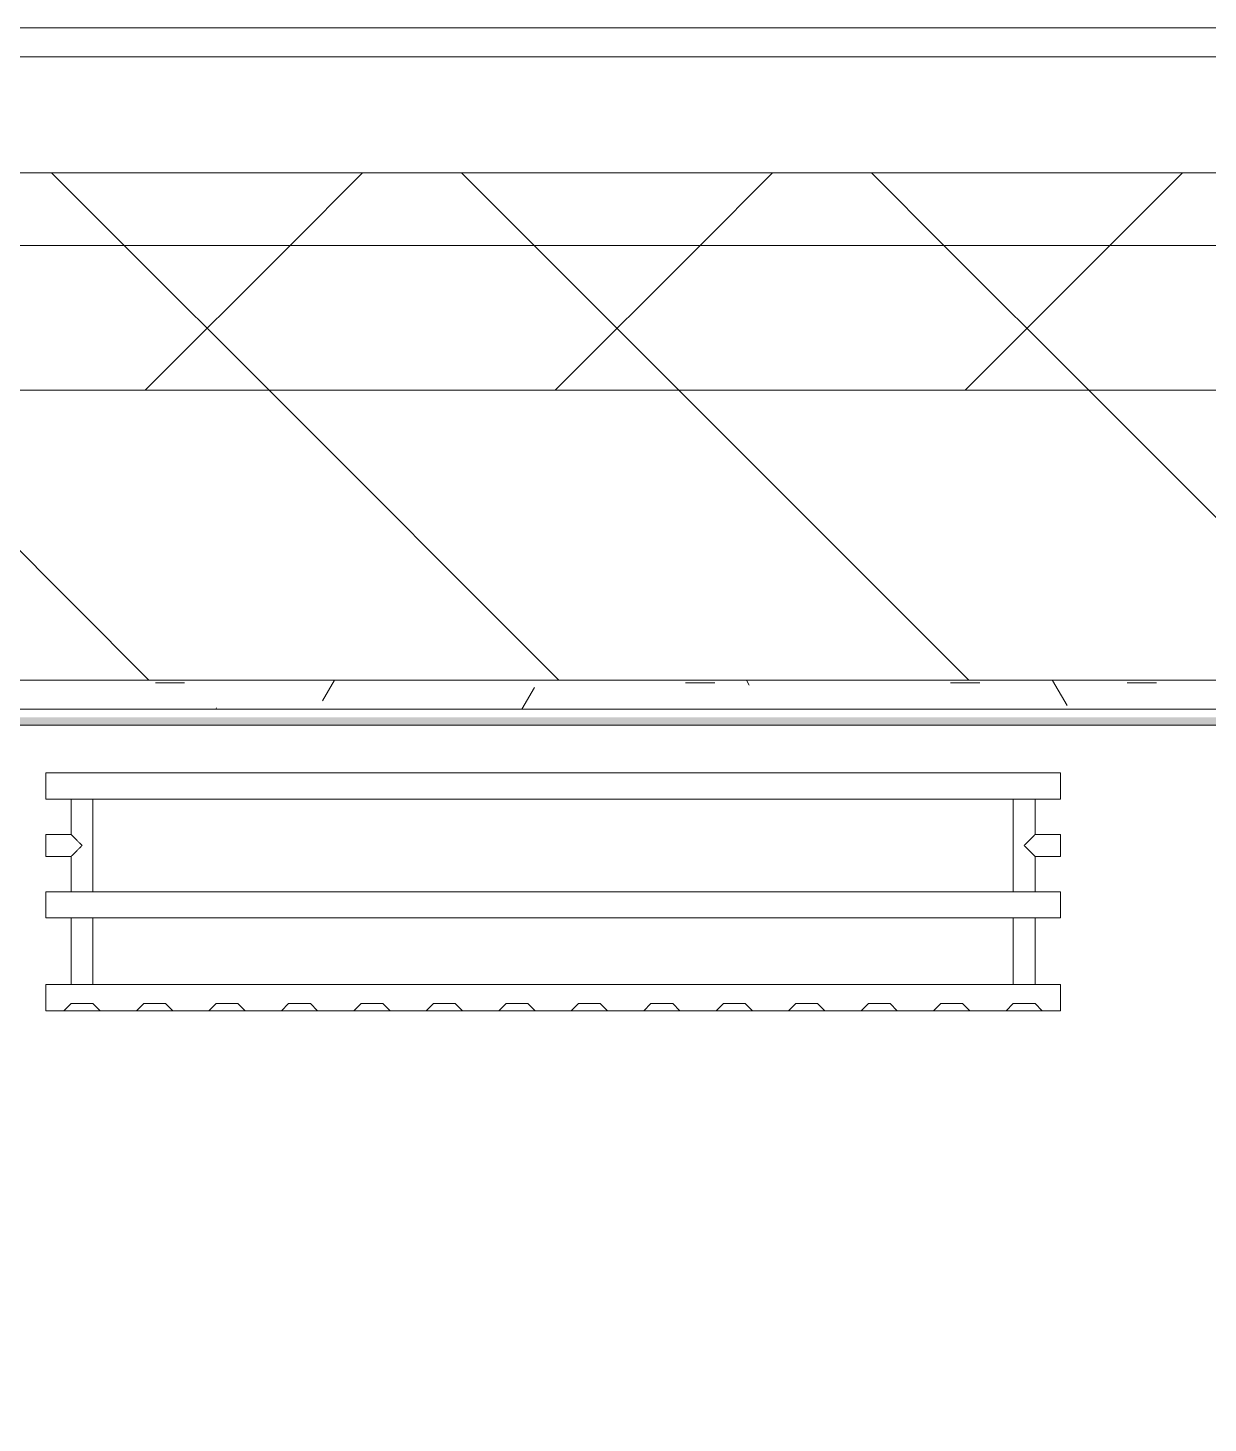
# Model space of a CAD drawing. Header units: millimetres. Extents: x -164500 to 426394, y -23753 to 102118.
# Drawn here: x 230249 to 231063, y 100927 to 101889 of the extents above; entities that cross this region are included whole.
import ezdxf

# ---------------------------------------------------------------- set-up
doc = ezdxf.new("R2010")
doc.units = ezdxf.units.MM
doc.layers.add('A-AREA-PATT-2', color=7, linetype='Continuous', lineweight=5, true_color=0xcde0ef, transparency=1)
doc.layers.add('A-WALL', color=7, linetype='Continuous', lineweight=5)
doc.layers.add('I-WALL', color=7, linetype='Continuous', lineweight=5)
doc.layers.add('A-WALL-FNSH-1', color=9, linetype='Continuous', lineweight=5, true_color=0x808080)
doc.layers.add('M-EQPM-1', color=7, linetype='Continuous', lineweight=9, true_color=0xb2b2b2)
pattern_1 = [(45, (148772.12, 0), (-141.42136, 141.42136), []), (135, (148772.12, 0), (-141.42136, -141.42136), [])]

# ---------------------------------------------------------------- blocks, each defined once
blk = doc.blocks.new('radiator_prado_classic_z_tip_30_po exemplyaru - Classic Z Тип 30-500-V457-Объем проектирования 2 этажа')
at = {"layer": 'M-EQPM-1'}
for p, q in [((0, 228), (0, 210)), ((700, 228), (0, 228)), ((0, 210), (0, 228)), ((0, 228), (12.5, 228)), ((12.5, 228), (37.5, 228)), ((37.5, 228), (12.5, 228)), ((12.5, 228), (37.5, 228)), ((12.5, 228), (17.5, 223)), ((12.5, 228), (17.5, 223)), ((32.5, 223), (17.5, 223)), ((17.5, 223), (32.5, 223)), ((32.5, 223), (37.5, 228)), ((37.5, 228), (32.5, 223)), ((37.5, 228), (62.5, 228)), ((62.5, 228), (87.5, 228)), ((87.5, 228), (62.5, 228)), ((62.5, 228), (87.5, 228)), ((62.5, 228), (67.5, 223)), ((62.5, 228), (67.5, 223)), ((82.5, 223), (67.5, 223)), ((67.5, 223), (82.5, 223)), ((82.5, 223), (87.5, 228)), ((87.5, 228), (82.5, 223)), ((87.5, 228), (112.5, 228)), ((112.5, 228), (137.5, 228)), ((137.5, 228), (112.5, 228)), ((112.5, 228), (137.5, 228)), ((112.5, 228), (117.5, 223)), ((112.5, 228), (117.5, 223)), ((132.5, 223), (117.5, 223)), ((117.5, 223), (132.5, 223)), ((132.5, 223), (137.5, 228)), ((137.5, 228), (132.5, 223)), ((137.5, 228), (162.5, 228)), ((162.5, 228), (187.5, 228)), ((187.5, 228), (162.5, 228)), ((162.5, 228), (187.5, 228)), ((162.5, 228), (167.5, 223)), ((162.5, 228), (167.5, 223)), ((182.5, 223), (167.5, 223)), ((167.5, 223), (182.5, 223)), ((182.5, 223), (187.5, 228)), ((187.5, 228), (182.5, 223)), ((187.5, 228), (212.5, 228)), ((212.5, 228), (237.5, 228)), ((237.5, 228), (212.5, 228)), ((212.5, 228), (237.5, 228)), ((212.5, 228), (217.5, 223)), ((212.5, 228), (217.5, 223)), ((232.5, 223), (217.5, 223)), ((217.5, 223), (232.5, 223)), ((232.5, 223), (237.5, 228)), ((237.5, 228), (232.5, 223)), ((237.5, 228), (262.5, 228)), ((262.5, 228), (287.5, 228)), ((287.5, 228), (262.5, 228)), ((262.5, 228), (287.5, 228)), ((262.5, 228), (267.5, 223)), ((262.5, 228), (267.5, 223)), ((282.5, 223), (267.5, 223)), ((267.5, 223), (282.5, 223)), ((282.5, 223), (287.5, 228)), ((287.5, 228), (282.5, 223)), ((287.5, 228), (312.5, 228)), ((312.5, 228), (337.5, 228)), ((337.5, 228), (312.5, 228)), ((312.5, 228), (337.5, 228)), ((312.5, 228), (317.5, 223)), ((312.5, 228), (317.5, 223)), ((332.5, 223), (317.5, 223)), ((317.5, 223), (332.5, 223)), ((332.5, 223), (337.5, 228)), ((337.5, 228), (332.5, 223)), ((337.5, 228), (362.5, 228)), ((362.5, 228), (387.5, 228)), ((387.5, 228), (362.5, 228)), ((362.5, 228), (387.5, 228)), ((362.5, 228), (367.5, 223)), ((362.5, 228), (367.5, 223)), ((382.5, 223), (367.5, 223)), ((367.5, 223), (382.5, 223)), ((382.5, 223), (387.5, 228)), ((387.5, 228), (382.5, 223)), ((387.5, 228), (412.5, 228)), ((412.5, 228), (437.5, 228)), ((437.5, 228), (412.5, 228)), ((412.5, 228), (437.5, 228)), ((412.5, 228), (417.5, 223)), ((412.5, 228), (417.5, 223)), ((432.5, 223), (417.5, 223)), ((417.5, 223), (432.5, 223)), ((432.5, 223), (437.5, 228)), ((437.5, 228), (432.5, 223)), ((437.5, 228), (462.5, 228)), ((462.5, 228), (487.5, 228)), ((487.5, 228), (462.5, 228)), ((462.5, 228), (487.5, 228)), ((462.5, 228), (467.5, 223)), ((462.5, 228), (467.5, 223)), ((482.5, 223), (467.5, 223)), ((467.5, 223), (482.5, 223)), ((482.5, 223), (487.5, 228)), ((487.5, 228), (482.5, 223)), ((487.5, 228), (512.5, 228)), ((512.5, 228), (537.5, 228)), ((537.5, 228), (512.5, 228)), ((512.5, 228), (537.5, 228)), ((512.5, 228), (517.5, 223)), ((512.5, 228), (517.5, 223)), ((532.5, 223), (517.5, 223)), ((517.5, 223), (532.5, 223)), ((532.5, 223), (537.5, 228)), ((537.5, 228), (532.5, 223)), ((537.5, 228), (562.5, 228)), ((562.5, 228), (587.5, 228)), ((587.5, 228), (562.5, 228)), ((562.5, 228), (587.5, 228)), ((562.5, 228), (567.5, 223)), ((562.5, 228), (567.5, 223)), ((582.5, 223), (567.5, 223)), ((567.5, 223), (582.5, 223)), ((582.5, 223), (587.5, 228)), ((587.5, 228), (582.5, 223)), ((587.5, 228), (612.5, 228)), ((612.5, 228), (637.5, 228)), ((637.5, 228), (612.5, 228)), ((612.5, 228), (637.5, 228)), ((612.5, 228), (617.5, 223)), ((617.5, 223), (612.5, 228)), ((632.5, 223), (617.5, 223)), ((617.5, 223), (632.5, 223)), ((632.5, 223), (637.5, 228)), ((637.5, 228), (632.5, 223)), ((637.5, 228), (662.5, 228)), ((662.5, 228), (687.5, 228)), ((687.5, 228), (662.5, 228)), ((662.5, 228), (687.5, 228)), ((662.5, 228), (667.5, 223)), ((662.5, 228), (667.5, 223)), ((682.5, 223), (667.5, 223)), ((667.5, 223), (682.5, 223)), ((682.5, 223), (687.5, 228)), ((687.5, 228), (682.5, 223)), ((687.5, 228), (700, 228)), ((700, 210), (700, 228)), ((700, 228), (700, 210)), ((0, 210), (700, 210)), ((17.76, 210), (0, 210)), ((17.5, 210), (17.5, 164)), ((17.5, 210), (17.5, 164)), ((17.76, 210), (17.5, 210)), ((17.5, 210), (17.76, 210)), ((17.76, 210), (17.5, 210)), ((17.5, 210), (26.94, 210)), ((28.75, 210), (17.76, 210)), ((17.76, 210), (32.24, 210)), ((32.24, 210), (17.76, 210)), ((26.94, 210), (32.5, 210)), ((32.24, 210), (28.75, 210)), ((32.5, 210), (32.24, 210)), ((32.24, 210), (32.5, 210)), ((32.5, 210), (32.24, 210)), ((667.76, 210), (32.24, 210)), ((32.5, 164), (32.5, 210)), ((32.5, 164), (32.5, 210)), ((667.5, 210), (667.5, 164)), ((667.5, 210), (667.5, 164)), ((667.76, 210), (667.5, 210)), ((667.5, 210), (671.25, 210)), ((667.76, 210), (667.5, 210)), ((667.5, 210), (667.76, 210)), ((682.24, 210), (667.76, 210)), ((668.5, 210), (667.76, 210)), ((667.76, 210), (682.24, 210)), ((669.7, 210), (668.5, 210)), ((673.06, 210), (669.7, 210)), ((671.25, 210), (682.5, 210)), ((675, 210), (673.06, 210)), ((678.75, 210), (675, 210)), ((680.3, 210), (678.75, 210)), ((681.5, 210), (680.3, 210)), ((682.24, 210), (681.5, 210)), ((682.5, 210), (682.24, 210)), ((682.5, 210), (682.24, 210)), ((682.24, 210), (682.5, 210)), ((700, 210), (682.24, 210)), ((682.5, 164), (682.5, 210)), ((682.5, 164), (682.5, 210)), ((700, 164), (0, 164)), ((0, 164), (0, 146)), ((0, 146), (0, 164)), ((0, 164), (17.76, 164)), ((17.76, 164), (17.5, 164)), ((17.5, 164), (17.76, 164)), ((17.76, 164), (17.5, 164)), ((17.5, 164), (17.76, 164)), ((32.24, 164), (17.76, 164)), ((17.76, 164), (32.24, 164)), ((32.24, 164), (17.76, 164)), ((17.76, 164), (32.24, 164)), ((32.5, 164), (32.24, 164)), ((32.24, 164), (32.5, 164)), ((32.5, 164), (32.24, 164)), ((32.24, 164), (32.5, 164)), ((32.24, 164), (667.76, 164)), ((667.76, 164), (667.5, 164)), ((667.5, 164), (669.7, 164)), ((667.76, 164), (667.5, 164)), ((667.5, 164), (667.76, 164)), ((682.24, 164), (667.76, 164)), ((673.06, 164), (667.76, 164)), ((667.76, 164), (682.24, 164)), ((669.7, 164), (671.25, 164)), ((671.25, 164), (673.06, 164)), ((673.06, 164), (675, 164)), ((681.5, 164), (673.06, 164)), ((675, 164), (676.94, 164)), ((676.94, 164), (678.75, 164)), ((678.75, 164), (680.3, 164)), ((680.3, 164), (681.5, 164)), ((681.5, 164), (682.24, 164)), ((682.24, 164), (681.5, 164)), ((682.5, 164), (682.24, 164)), ((682.24, 164), (682.5, 164)), ((682.5, 164), (682.24, 164)), ((682.24, 164), (682.5, 164)), ((682.24, 164), (700, 164)), ((700, 146), (700, 164)), ((700, 164), (700, 146)), ((0, 146), (700, 146)), ((18.5, 146), (0, 146)), ((17.5, 146), (17.5, 121.5)), ((17.5, 146), (17.5, 121.5)), ((17.5, 146), (18.5, 146)), ((18.5, 146), (17.5, 146)), ((17.5, 146), (18.5, 146)), ((19.7, 146), (17.5, 146)), ((18.5, 146), (28.75, 146)), ((32.24, 146), (18.5, 146)), ((18.5, 146), (32.24, 146)), ((32.5, 146), (19.7, 146)), ((28.75, 146), (30.3, 146)), ((30.3, 146), (32.24, 146)), ((32.24, 146), (32.5, 146)), ((32.5, 146), (32.24, 146)), ((32.24, 146), (32.5, 146)), ((667.76, 146), (32.24, 146)), ((32.5, 82), (32.5, 146)), ((32.5, 82), (32.5, 146)), ((667.5, 146), (667.5, 82)), ((667.5, 146), (667.5, 82)), ((667.5, 146), (667.76, 146)), ((673.06, 146), (667.5, 146)), ((667.5, 146), (667.76, 146)), ((667.76, 146), (667.5, 146)), ((667.76, 146), (681.5, 146)), ((667.76, 146), (668.5, 146)), ((681.5, 146), (667.76, 146)), ((668.5, 146), (671.25, 146)), ((671.25, 146), (681.5, 146)), ((682.5, 146), (673.06, 146)), ((681.5, 146), (682.5, 146)), ((681.5, 146), (682.24, 146)), ((682.24, 146), (681.5, 146)), ((700, 146), (681.5, 146)), ((682.24, 146), (682.5, 146)), ((682.5, 146), (682.24, 146)), ((682.5, 121.5), (682.5, 146)), ((682.5, 121.5), (682.5, 146)), ((17.5, 121.5), (0, 121.5)), ((17.5, 121.5), (0, 121.5)), ((0, 121.5), (0, 120.5)), ((0, 106.5), (0, 121.5)), ((0, 120.5), (0, 112.06)), ((0, 120.5), (0, 119.3)), ((0, 119.3), (0, 120.5)), ((0, 120.5), (0, 120.5)), ((0, 119.3), (0, 117.75)), ((0, 114), (0, 119.3)), ((0, 117.75), (0, 114)), ((700, 121.5), (682.5, 121.5)), ((700, 121.5), (682.5, 121.5)), ((700, 121.5), (700, 106.5)), ((700, 120.5), (700, 121.5)), ((700, 121.5), (700, 120.5)), ((700, 120.5), (700, 121.5)), ((700, 119.3), (700, 120.5)), ((700, 120.5), (700, 108.7)), ((700, 107.5), (700, 120.5)), ((700, 117.75), (700, 119.3)), ((700, 115.94), (700, 117.75)), ((700, 114), (700, 115.94)), ((0, 114), (0, 110.25)), ((0, 108.7), (0, 114)), ((0, 112.06), (0, 107.5)), ((0, 110.25), (0, 108.7)), ((0, 108.7), (0, 107.51)), ((0, 107.51), (0, 108.7)), ((0, 107.51), (0, 107.51)), ((0, 107.5), (0, 106.5)), ((0, 106.5), (17.5, 106.5)), ((0, 106.5), (17.5, 106.5)), ((17.5, 106.5), (17.5, 82)), ((17.5, 106.5), (17.5, 82)), ((682.5, 82), (682.5, 106.5)), ((682.5, 106.5), (700, 106.5)), ((682.5, 82), (682.5, 106.5)), ((682.5, 106.5), (700, 106.5)), ((700, 112.06), (700, 114)), ((700, 110.25), (700, 112.06)), ((700, 108.7), (700, 110.25)), ((700, 107.5), (700, 108.7)), ((700, 108.7), (700, 107.5)), ((700, 106.5), (700, 107.5)), ((700, 107.5), (700, 106.5)), ((700, 106.5), (700, 107.5)), ((700, 82), (0, 82)), ((0, 82), (0, 64)), ((0, 64), (0, 82)), ((0, 82), (18.5, 82)), ((17.76, 82), (17.5, 82)), ((17.5, 82), (18.5, 82)), ((17.76, 82), (17.5, 82)), ((17.5, 82), (28.75, 82)), ((18.5, 82), (17.76, 82)), ((18.5, 82), (17.76, 82)), ((21.25, 82), (18.5, 82)), ((18.5, 82), (32.24, 82)), ((32.24, 82), (18.5, 82)), ((23.06, 82), (21.25, 82)), ((25, 82), (23.06, 82)), ((32.24, 82), (25, 82)), ((28.75, 82), (31.5, 82)), ((31.5, 82), (32.5, 82)), ((32.5, 82), (32.24, 82)), ((32.24, 82), (32.5, 82)), ((32.5, 82), (32.24, 82)), ((32.24, 82), (667.76, 82)), ((667.76, 82), (667.5, 82)), ((667.5, 82), (673.06, 82)), ((667.76, 82), (667.5, 82)), ((667.5, 82), (667.76, 82)), ((681.5, 82), (667.76, 82)), ((671.25, 82), (667.76, 82)), ((667.76, 82), (681.5, 82)), ((676.94, 82), (671.25, 82)), ((673.06, 82), (682.5, 82)), ((680.3, 82), (676.94, 82)), ((681.5, 82), (680.3, 82)), ((682.5, 82), (681.5, 82)), ((682.24, 82), (681.5, 82)), ((681.5, 82), (682.24, 82)), ((681.5, 82), (700, 82)), ((682.5, 82), (682.24, 82)), ((682.24, 82), (682.5, 82)), ((700, 64), (700, 82)), ((700, 82), (700, 64)), ((700, 64), (0, 64)), ((0, 64), (700, 64))]:
    blk.add_line(p, q, dxfattribs=at)
for points, knots in [([(18.51, 120.49), (18.43, 120.57), (18.29, 120.71), (18.09, 120.91), (17.91, 121.09), (17.77, 121.23), (17.65, 121.34), (17.54, 121.46), (17.5, 121.49), (17.5, 121.5)], [0.7142857, 0.7142857, 0.7142857, 0.7142857, 0.75, 0.7857143, 0.8214286, 0.8571429, 0.8928571, 0.9285714, 1, 1, 1, 1]), ([(17.5, 121.5), (17.5, 121.49), (17.54, 121.46), (17.65, 121.34), (17.77, 121.23), (17.91, 121.09), (18.09, 120.91), (18.29, 120.71), (18.43, 120.57), (18.51, 120.49)], [0, 0, 0, 0, 0.0714286, 0.1071429, 0.1428571, 0.1785714, 0.2142857, 0.25, 0.2857143, 0.2857143, 0.2857143, 0.2857143]), ([(17.5, 121.5), (17.51, 121.5), (17.55, 121.46), (17.66, 121.35), (17.77, 121.23), (17.91, 121.09), (18.09, 120.91), (18.29, 120.71), (18.43, 120.57), (18.51, 120.49)], [0, 0, 0, 0, 0.0714286, 0.1071429, 0.1428571, 0.1785714, 0.2142857, 0.25, 0.2857143, 0.2857143, 0.2857143, 0.2857143]), ([(25, 114), (24.52, 114.48), (23.56, 115.45), (22.37, 116.63), (21.57, 117.43), (21.12, 117.87), (20.8, 118.21), (20.47, 118.53), (20.16, 118.84), (19.85, 119.15), (19.56, 119.44), (19.27, 119.73), (19, 120), (18.74, 120.26), (18.51, 120.49), (18.29, 120.71), (18.09, 120.91), (17.91, 121.09), (17.77, 121.23), (17.66, 121.35), (17.55, 121.46), (17.51, 121.5), (17.5, 121.5)], [0, 0, 0, 0, 0.142857, 0.285714, 0.357143, 0.392857, 0.428571, 0.464286, 0.5, 0.535714, 0.571429, 0.607143, 0.642857, 0.678571, 0.714286, 0.75, 0.785714, 0.821429, 0.857143, 0.892857, 0.928571, 1, 1, 1, 1]), ([(22.15, 116.85), (21.92, 117.09), (21.57, 117.43), (21.13, 117.88), (20.8, 118.21), (20.47, 118.53), (20.16, 118.84), (19.85, 119.15), (19.65, 119.35), (19.56, 119.44)], [0.2857143, 0.2857143, 0.2857143, 0.2857143, 0.3571429, 0.3928571, 0.4285714, 0.4642857, 0.5, 0.5357143, 0.5714286, 0.5714286, 0.5714286, 0.5714286]), ([(19.56, 119.44), (19.65, 119.35), (19.85, 119.15), (20.26, 118.74), (20.68, 118.31), (21.13, 117.88), (21.57, 117.43), (21.92, 117.09), (22.15, 116.85)], [0.4285714, 0.4285714, 0.4285714, 0.4285714, 0.4642857, 0.5, 0.5714286, 0.6071429, 0.6428571, 0.7142857, 0.7142857, 0.7142857, 0.7142857]), ([(19.56, 119.44), (19.65, 119.35), (19.85, 119.15), (20.26, 118.74), (20.69, 118.32), (21.12, 117.87), (21.57, 117.43), (21.92, 117.08), (22.15, 116.85)], [0.4285714, 0.4285714, 0.4285714, 0.4285714, 0.4642857, 0.5, 0.5714286, 0.6071429, 0.6428571, 0.7142857, 0.7142857, 0.7142857, 0.7142857]), ([(675, 114), (675.48, 114.48), (676.45, 115.44), (677.63, 116.63), (678.43, 117.43), (678.87, 117.88), (679.2, 118.2), (679.53, 118.53), (679.84, 118.84), (680.15, 119.15), (680.44, 119.44), (680.73, 119.73), (681, 120), (681.26, 120.26), (681.49, 120.49), (681.71, 120.71), (681.91, 120.91), (682.09, 121.09), (682.23, 121.23), (682.35, 121.34), (682.46, 121.45), (682.5, 121.49), (682.5, 121.5)], [0, 0, 0, 0, 0.142857, 0.285714, 0.357143, 0.392857, 0.428571, 0.464286, 0.5, 0.535714, 0.571429, 0.607143, 0.642857, 0.678571, 0.714286, 0.75, 0.785714, 0.821429, 0.857143, 0.892857, 0.928571, 1, 1, 1, 1]), ([(680.44, 119.44), (680.35, 119.35), (680.15, 119.15), (679.74, 118.74), (679.32, 118.31), (678.87, 117.88), (678.43, 117.43), (678.08, 117.08), (677.85, 116.85)], [0.4285714, 0.4285714, 0.4285714, 0.4285714, 0.4642857, 0.5, 0.5714286, 0.6071429, 0.6428571, 0.7142857, 0.7142857, 0.7142857, 0.7142857]), ([(677.85, 116.85), (678.08, 117.08), (678.43, 117.43), (678.87, 117.88), (679.2, 118.2), (679.53, 118.53), (679.84, 118.84), (680.15, 119.15), (680.35, 119.35), (680.44, 119.44)], [0.2857143, 0.2857143, 0.2857143, 0.2857143, 0.3571429, 0.3928571, 0.4285714, 0.4642857, 0.5, 0.5357143, 0.5714286, 0.5714286, 0.5714286, 0.5714286]), ([(679.2, 118.2), (679.09, 118.1), (678.87, 117.88), (678.43, 117.43), (678.08, 117.08), (677.85, 116.85)], [0.5714286, 0.5714286, 0.5714286, 0.5714286, 0.6071429, 0.6428571, 0.7142857, 0.7142857, 0.7142857, 0.7142857]), ([(680.44, 119.44), (680.35, 119.35), (680.15, 119.15), (679.74, 118.74), (679.42, 118.42), (679.2, 118.2)], [0.4285714, 0.4285714, 0.4285714, 0.4285714, 0.4642857, 0.5, 0.5714286, 0.5714286, 0.5714286, 0.5714286]), ([(682.5, 121.5), (682.5, 121.49), (682.46, 121.45), (682.35, 121.34), (682.23, 121.23), (682.09, 121.09), (681.91, 120.91), (681.71, 120.71), (681.57, 120.57), (681.49, 120.49)], [0, 0, 0, 0, 0.0714286, 0.1071429, 0.1428571, 0.1785714, 0.2142857, 0.25, 0.2857143, 0.2857143, 0.2857143, 0.2857143]), ([(682.5, 121.5), (682.5, 121.49), (682.46, 121.45), (682.35, 121.34), (682.23, 121.23), (682.09, 121.09), (681.91, 120.91), (681.71, 120.71), (681.57, 120.57), (681.49, 120.49)], [0, 0, 0, 0, 0.0714286, 0.1071429, 0.1428571, 0.1785714, 0.2142857, 0.25, 0.2857143, 0.2857143, 0.2857143, 0.2857143]), ([(681.49, 120.49), (681.57, 120.57), (681.71, 120.71), (681.91, 120.91), (682.09, 121.09), (682.23, 121.23), (682.35, 121.34), (682.46, 121.45), (682.5, 121.49), (682.5, 121.5)], [0.7142857, 0.7142857, 0.7142857, 0.7142857, 0.75, 0.7857143, 0.8214286, 0.8571429, 0.8928571, 0.9285714, 1, 1, 1, 1]), ([(17.5, 106.5), (17.51, 106.5), (17.55, 106.54), (17.66, 106.65), (17.77, 106.77), (17.91, 106.91), (18.09, 107.09), (18.29, 107.29), (18.51, 107.51), (18.74, 107.74), (19, 108), (19.27, 108.27), (19.56, 108.56), (19.85, 108.85), (20.26, 109.26), (20.69, 109.68), (21.12, 110.13), (21.57, 110.57), (22.37, 111.37), (23.56, 112.55), (24.52, 113.52), (25, 114)], [0, 0, 0, 0, 0.071429, 0.107143, 0.142857, 0.178571, 0.214286, 0.25, 0.285714, 0.321429, 0.357143, 0.392857, 0.428571, 0.464286, 0.5, 0.571429, 0.607143, 0.642857, 0.714286, 0.857143, 1, 1, 1, 1]), ([(17.5, 106.5), (17.5, 106.51), (17.54, 106.55), (17.65, 106.66), (17.77, 106.77), (17.91, 106.91), (18.09, 107.09), (18.29, 107.29), (18.43, 107.43), (18.51, 107.51)], [0, 0, 0, 0, 0.0714286, 0.1071429, 0.1428571, 0.1785714, 0.2142857, 0.25, 0.2857143, 0.2857143, 0.2857143, 0.2857143]), ([(18.51, 107.51), (18.43, 107.43), (18.29, 107.29), (18.09, 107.09), (17.91, 106.91), (17.77, 106.77), (17.65, 106.66), (17.54, 106.55), (17.5, 106.51), (17.5, 106.5)], [0.7142857, 0.7142857, 0.7142857, 0.7142857, 0.75, 0.7857143, 0.8214286, 0.8571429, 0.8928571, 0.9285714, 1, 1, 1, 1]), ([(18.51, 107.51), (18.43, 107.43), (18.29, 107.29), (18.09, 107.09), (17.91, 106.91), (17.77, 106.77), (17.66, 106.65), (17.55, 106.54), (17.51, 106.5), (17.5, 106.5)], [0.7142857, 0.7142857, 0.7142857, 0.7142857, 0.75, 0.7857143, 0.8214286, 0.8571429, 0.8928571, 0.9285714, 1, 1, 1, 1]), ([(19.56, 108.56), (19.65, 108.65), (19.85, 108.85), (20.26, 109.26), (20.68, 109.69), (21.13, 110.12), (21.57, 110.57), (21.92, 110.92), (22.15, 111.15)], [0.4285714, 0.4285714, 0.4285714, 0.4285714, 0.4642857, 0.5, 0.5714286, 0.6071429, 0.6428571, 0.7142857, 0.7142857, 0.7142857, 0.7142857]), ([(22.15, 111.15), (21.92, 110.92), (21.57, 110.57), (21.13, 110.12), (20.8, 109.8), (20.47, 109.47), (20.16, 109.16), (19.85, 108.85), (19.65, 108.65), (19.56, 108.56)], [0.2857143, 0.2857143, 0.2857143, 0.2857143, 0.3571429, 0.3928571, 0.4285714, 0.4642857, 0.5, 0.5357143, 0.5714286, 0.5714286, 0.5714286, 0.5714286]), ([(22.15, 111.15), (21.92, 110.92), (21.57, 110.57), (21.12, 110.13), (20.8, 109.79), (20.47, 109.47), (20.16, 109.16), (19.85, 108.85), (19.65, 108.65), (19.56, 108.56)], [0.2857143, 0.2857143, 0.2857143, 0.2857143, 0.3571429, 0.3928571, 0.4285714, 0.4642857, 0.5, 0.5357143, 0.5714286, 0.5714286, 0.5714286, 0.5714286]), ([(682.5, 106.5), (682.5, 106.51), (682.46, 106.55), (682.35, 106.66), (682.23, 106.77), (682.09, 106.91), (681.91, 107.09), (681.71, 107.29), (681.49, 107.51), (681.26, 107.74), (681, 108), (680.73, 108.27), (680.44, 108.56), (680.15, 108.85), (679.74, 109.26), (679.32, 109.69), (678.87, 110.12), (678.43, 110.57), (677.63, 111.37), (676.45, 112.56), (675.48, 113.52), (675, 114)], [0, 0, 0, 0, 0.071429, 0.107143, 0.142857, 0.178571, 0.214286, 0.25, 0.285714, 0.321429, 0.357143, 0.392857, 0.428571, 0.464286, 0.5, 0.571429, 0.607143, 0.642857, 0.714286, 0.857143, 1, 1, 1, 1]), ([(677.85, 111.15), (678.08, 110.92), (678.43, 110.57), (678.87, 110.12), (679.2, 109.8), (679.53, 109.47), (679.84, 109.16), (680.15, 108.85), (680.35, 108.65), (680.44, 108.56)], [0.2857143, 0.2857143, 0.2857143, 0.2857143, 0.3571429, 0.3928571, 0.4285714, 0.4642857, 0.5, 0.5357143, 0.5714286, 0.5714286, 0.5714286, 0.5714286]), ([(677.85, 111.15), (678.08, 110.92), (678.43, 110.57), (678.87, 110.12), (679.09, 109.9), (679.2, 109.8)], [0.2857143, 0.2857143, 0.2857143, 0.2857143, 0.3571429, 0.3928571, 0.4285714, 0.4285714, 0.4285714, 0.4285714]), ([(680.44, 108.56), (680.35, 108.65), (680.15, 108.85), (679.74, 109.26), (679.32, 109.69), (678.87, 110.12), (678.43, 110.57), (678.08, 110.92), (677.85, 111.15)], [0.4285714, 0.4285714, 0.4285714, 0.4285714, 0.4642857, 0.5, 0.5714286, 0.6071429, 0.6428571, 0.7142857, 0.7142857, 0.7142857, 0.7142857]), ([(681.49, 107.51), (681.57, 107.43), (681.71, 107.29), (681.91, 107.09), (682.09, 106.91), (682.23, 106.77), (682.35, 106.66), (682.46, 106.55), (682.5, 106.51), (682.5, 106.5)], [0.7142857, 0.7142857, 0.7142857, 0.7142857, 0.75, 0.7857143, 0.8214286, 0.8571429, 0.8928571, 0.9285714, 1, 1, 1, 1]), ([(681.49, 107.51), (681.57, 107.43), (681.71, 107.29), (681.91, 107.09), (682.09, 106.91), (682.23, 106.77), (682.35, 106.66), (682.46, 106.55), (682.5, 106.51), (682.5, 106.5)], [0.7142857, 0.7142857, 0.7142857, 0.7142857, 0.75, 0.7857143, 0.8214286, 0.8571429, 0.8928571, 0.9285714, 1, 1, 1, 1]), ([(682.5, 106.5), (682.5, 106.51), (682.46, 106.55), (682.35, 106.66), (682.23, 106.77), (682.09, 106.91), (681.91, 107.09), (681.71, 107.29), (681.57, 107.43), (681.49, 107.51)], [0, 0, 0, 0, 0.0714286, 0.1071429, 0.1428571, 0.1785714, 0.2142857, 0.25, 0.2857143, 0.2857143, 0.2857143, 0.2857143])]:
    blk.add_open_spline(points, degree=3, knots=knots, dxfattribs=at)
for points in [[(19.56, 119.44), (19.46, 119.54), (19.27, 119.73), (19, 120), (18.74, 120.26), (18.59, 120.42), (18.51, 120.49)], [(18.51, 120.49), (18.59, 120.42), (18.74, 120.26), (19, 120), (19.27, 119.73), (19.46, 119.54), (19.56, 119.44)], [(18.51, 120.49), (18.58, 120.41), (18.74, 120.26), (19, 120), (19.27, 119.73), (19.46, 119.54), (19.56, 119.44)], [(25, 114), (24.52, 114.49), (23.55, 115.44), (22.61, 116.39), (22.15, 116.85)], [(22.15, 116.85), (22.61, 116.39), (23.55, 115.44), (24.52, 114.49), (25, 114)], [(22.15, 116.85), (22.61, 116.39), (23.56, 115.45), (24.52, 114.48), (25, 114)], [(677.85, 116.85), (677.39, 116.39), (676.45, 115.44), (675.48, 114.48), (675, 114)], [(677.85, 116.85), (677.39, 116.39), (676.45, 115.44), (675.48, 114.48), (675, 114)], [(675, 114), (675.48, 114.48), (676.45, 115.44), (677.39, 116.39), (677.85, 116.85)], [(681.49, 120.49), (681.41, 120.42), (681.26, 120.26), (681, 120), (680.73, 119.73), (680.54, 119.54), (680.44, 119.44)], [(681.49, 120.49), (681.41, 120.42), (681.26, 120.26), (681, 120), (680.73, 119.73), (680.54, 119.54), (680.44, 119.44)], [(680.44, 119.44), (680.54, 119.54), (680.73, 119.73), (681, 120), (681.26, 120.26), (681.41, 120.42), (681.49, 120.49)], [(18.51, 107.51), (18.59, 107.58), (18.74, 107.74), (19, 108), (19.27, 108.27), (19.46, 108.46), (19.56, 108.56)], [(19.56, 108.56), (19.46, 108.46), (19.27, 108.27), (19, 108), (18.74, 107.74), (18.59, 107.58), (18.51, 107.51)], [(19.56, 108.56), (19.46, 108.46), (19.27, 108.27), (19, 108), (18.74, 107.74), (18.58, 107.59), (18.51, 107.51)], [(22.15, 111.15), (22.61, 111.61), (23.55, 112.56), (24.52, 113.52), (25, 114)], [(25, 114), (24.52, 113.52), (23.55, 112.56), (22.61, 111.61), (22.15, 111.15)], [(25, 114), (24.52, 113.52), (23.56, 112.55), (22.61, 111.61), (22.15, 111.15)], [(675, 114), (675.48, 113.52), (676.45, 112.56), (677.39, 111.61), (677.85, 111.15)], [(675, 114), (675.48, 113.52), (676.45, 112.56), (677.39, 111.61), (677.85, 111.15)], [(676.44, 112.56), (675.96, 113.04), (675.48, 113.52), (675, 114)], [(677.85, 111.15), (677.39, 111.61), (676.92, 112.08), (676.44, 112.56)], [(679.2, 109.8), (679.31, 109.69), (679.53, 109.47), (679.84, 109.16), (680.15, 108.85), (680.35, 108.65), (680.44, 108.56)], [(680.44, 108.56), (680.54, 108.46), (680.73, 108.27), (681, 108), (681.26, 107.74), (681.41, 107.58), (681.49, 107.51)], [(680.44, 108.56), (680.54, 108.46), (680.73, 108.27), (681, 108), (681.26, 107.74), (681.41, 107.58), (681.49, 107.51)], [(681.49, 107.51), (681.41, 107.58), (681.26, 107.74), (681, 108), (680.73, 108.27), (680.54, 108.46), (680.44, 108.56)]]:
    blk.add_open_spline(points, degree=3, dxfattribs=at)
blk = doc.blocks.new('2floor')
at = {"layer": 'A-AREA-PATT-2'}
h = blk.add_hatch(color=256, dxfattribs=at)
h.paths.add_polyline_path([(231615.15, 23525.5), (231615.15, 24685.5), (232847.34, 24685.5), (232847.34, 26874.5), (230197.62, 26874.5), (230196.32, 26524.5), (229947.62, 26524.5), (229947.62, 24700), (229953.12, 24700), (229953.12, 26519), (230203.12, 26519), (230203.12, 26869), (232841.84, 26869), (232841.84, 24691), (231609.65, 24691), (231609.65, 23531), (229953.12, 23531), (229953.12, 23600), (229947.62, 23598.8), (229947.62, 23525.5), (231503.88, 23525.5)])
h.paths.add_polyline_path([(230622.84, 24080), (230822.84, 24080), (230822.84, 24280), (230622.84, 24280), (230622.84, 24182.24)])
h.paths.add_polyline_path([(232767.04, 25777.96), (232778.4, 25780.18), (232787.65, 25786.9), (232787.65, 25793.37), (232779.5, 25793.37), (232776.52, 25789.94), (232767.74, 25786.3), (232745.73, 25793.37), (232747.83, 25786.9), (232760.14, 25777.96)])
h.paths.add_polyline_path([(232753.48, 25809.37), (232755.98, 25809.37), (232758.96, 25812.8), (232767.74, 25816.44), (232789.75, 25809.37), (232787.65, 25815.83), (232775.34, 25824.77), (232757.08, 25822.55), (232747.83, 25815.83), (232747.83, 25809.37), (232752.93, 25809.37)])
at = {"layer": 'A-WALL'}
h = blk.add_hatch(dxfattribs=at)
h.set_pattern_fill('FP_24', color=256, style=0, pattern_type=2)
h.set_pattern_definition(pattern_1)
h.paths.add_polyline_path([(233082.76, 27200), (241932.12, 27200), (241932.12, 27250), (229122.12, 27250), (229122.12, 27200), (232972.12, 27200)])
h.paths.add_polyline_path([(226462.12, 27200), (226622.12, 27200), (226622.12, 27250), (225112.12, 27250), (225112.12, 27200), (226442.12, 27200)])
h.paths.add_polyline_path([(222281.12, 27200), (223012.12, 27200), (223012.12, 27250), (217632.12, 27250), (217632.12, 27200), (221880.38, 27200)])
h.paths.add_polyline_path([(214032.12, 27200), (214032.12, 27250), (212952.12, 27250), (212952.12, 27200), (213930.3, 27200)])
h.paths.add_polyline_path([(214932.12, 27200), (216732.12, 27200), (216732.12, 27250), (214932.12, 27250)])
h.paths.add_polyline_path([(209812.12, 27200), (209812.12, 27250), (208632.12, 27250), (208632.12, 27200), (209593.89, 27200)])
h.paths.add_polyline_path([(203553.12, 27200), (203782, 27200), (203782, 27250), (202632.31, 27250), (202632.31, 27200), (203552.12, 27200)])
h.paths.add_polyline_path([(204682, 27200), (205932.12, 27200), (205932.12, 27250), (204682, 27250)])
h.paths.add_polyline_path([(199475.61, 27200), (199532.31, 27200), (199532.31, 27250), (198432.41, 27250), (198432.41, 27200), (199136.93, 27200)])
h.paths.add_polyline_path([(197532.12, 27200), (197532.41, 27200), (197532.12, 27250), (196279.12, 27250), (196279.12, 27200), (197307.41, 27200)])
h.paths.add_polyline_path([(192971, 27200), (193179.12, 27200), (193179.12, 27250), (190782.12, 27250), (190782.12, 27200), (191553.12, 27200)])
h = blk.add_hatch(dxfattribs=at)
h.set_pattern_fill('FP_24', color=256, style=0, pattern_type=2)
h.set_pattern_definition(pattern_1)
h.paths.add_polyline_path([(241394.2, 27100), (241832.12, 27100), (241832.12, 27200), (229122.12, 27200), (229122.12, 27100), (240671.47, 27100)])
h.paths.add_polyline_path([(226022.12, 27100), (226622.12, 27100), (226622.12, 27200), (225112.12, 27200), (225112.12, 27100), (225522.12, 27100)])
h.paths.add_polyline_path([(208932.12, 27100), (209812.12, 27100), (209812.12, 27200), (208632.12, 27200), (208632.12, 27100), (208912.12, 27100)])
h.paths.add_polyline_path([(205632.6, 27100), (205932.12, 27100), (205932.12, 27200), (204682, 27200), (204682, 27100), (205257.49, 27100)])
h.paths.add_polyline_path([(212952.12, 27100), (214032.12, 27100), (214032.12, 27200), (212952.12, 27200), (212952.12, 27170)])
h.paths.add_polyline_path([(214932.12, 27100), (216732.12, 27100), (216732.12, 27200), (214932.12, 27200), (214932.12, 27100.82)])
h.paths.add_polyline_path([(203782, 27100), (203782, 27200), (202632.31, 27200), (202632.31, 27100), (203553.12, 27100)])
h.paths.add_polyline_path([(190932.12, 27100), (193179.12, 27100), (193179.12, 27200), (190832.12, 27200), (190832.12, 27100)])
h.paths.add_polyline_path([(196279.12, 27100), (197532.41, 27100), (197532.12, 27200), (196279.12, 27200), (196279.12, 27140)])
h.paths.add_polyline_path([(222812.12, 27100), (223012.12, 27100), (223012.12, 27200), (217632.12, 27200), (217632.12, 27100), (222603.11, 27100)])
h.paths.add_polyline_path([(198432.41, 27100), (199532.31, 27100), (199532.31, 27200), (198432.41, 27200)])
at = {"layer": 'I-WALL'}
h = blk.add_hatch(dxfattribs=at)
h.set_pattern_fill('FP_23', color=256, style=0, pattern_type=2)
h.set_pattern_definition([(135, (148772.12, 0), (-141.42136, -141.42136), [])])
h.paths.add_polyline_path([(221669.4, 26900), (222312.12, 26900), (222312.12, 27100), (219582.12, 27100), (219582.12, 26900), (221519.01, 26900)])
h.paths.add_polyline_path([(208632.12, 26900), (208932.12, 26900), (208932.12, 27100), (208632.12, 27100), (208632.12, 26900.92)])
h.paths.add_polyline_path([(205257.49, 26900), (205932.12, 26900), (205932.12, 27100), (204682, 27100), (204682, 26900)])
h.paths.add_polyline_path([(232841.84, 26900), (232972.12, 26900), (232972.12, 27100), (229922.12, 27100), (229922.12, 26900), (232797.51, 26900)])
h.paths.add_polyline_path([(209553.12, 26900), (209832.12, 26900), (209832.12, 27100), (209532.12, 27100), (209532.12, 26900), (209552.12, 26900)])
h.paths.add_polyline_path([(212932.12, 26900), (214032.12, 26900), (214032.12, 27100), (212932.12, 27100), (212932.12, 27018.72)])
h.paths.add_polyline_path([(215532.12, 26900), (216732.12, 26900), (216732.12, 27100), (215532.12, 27100)])
h.paths.add_polyline_path([(217632.12, 26900), (219082.12, 26900), (219082.12, 27100), (217632.12, 27100), (217632.12, 27032)])
h.paths.add_polyline_path([(229401.12, 26900), (229422.12, 26900), (229422.12, 27100), (229122.12, 27100), (229122.12, 26900)])
h.paths.add_polyline_path([(203552.12, 26900), (203782, 26900), (203782, 27100), (203532.12, 27100), (203532.12, 26900)])
h.paths.add_polyline_path([(226442.12, 26900), (226622.12, 26900), (226622.12, 27100), (226022.12, 27100), (226022.12, 26900), (226362.12, 26900)])
h.paths.add_polyline_path([(199475.61, 26900), (199532.31, 26900), (199532.31, 27100), (199136.93, 27100), (199136.93, 26900)])
h.paths.add_polyline_path([(225522.12, 26900), (225522.12, 27100), (225112.12, 27100), (225112.12, 26900), (225494.05, 26900)])
h.paths.add_polyline_path([(202632.31, 26900), (202932.12, 26900), (202932.12, 27100), (202632.31, 27100), (202632.31, 27015.87)])
h.paths.add_polyline_path([(223012.12, 26900), (223012.12, 27100), (222812.12, 27100), (222812.12, 26900), (222832.12, 26900)])
h = blk.add_hatch(dxfattribs=at)
h.set_pattern_fill('FP_191', color=256, style=0, pattern_type=2)
h.set_pattern_definition([(0, (148772.123, 0), (243.84, 60.96), [20.117, -162.763, 20.117, -162.763, -975.36]), (0, (148772.123, 0), (243.84, 60.96), [-365.76, 20.117, -345.643, 20.117, -162.763, -426.72]), (0, (148772.123, 0), (243.84, 60.96), [-914.4, 20.117, -101.803, 20.117, -284.683]), (120, (148863.563, 30.48), (-174.71291, 180.691634), [20.117, -162.763, 20.117, -162.763, -975.36]), (120, (148863.563, 30.48), (-174.71291, 180.691634), [-365.76, 20.117, -345.643, 20.117, -162.763, -426.72]), (120, (148863.563, 30.48), (-174.71291, 180.691634), [-914.4, 20.117, -101.803, 20.117, -284.683]), (240, (148894.043, 152.4), (-69.12709, -241.651634), [20.117, -162.763, 20.117, -162.763, -975.36]), (240, (148894.043, 152.4), (-69.12709, -241.651634), [-365.76, 20.117, -345.643, 20.117, -162.763, -426.72]), (240, (148894.043, 152.4), (-69.12709, -241.651634), [-914.4, 20.117, -101.803, 20.117, -284.683])])
h.paths.add_polyline_path([(232841.84, 26880), (232852.84, 26880), (232852.84, 26900), (230197.12, 26900), (230197.12, 26880), (232721.39, 26880)])
at = {"layer": 'A-WALL'}
for p, q in [((242062.12, 27330), (229122.12, 27330)), ((241982.12, 27250), (229122.12, 27250)), ((241932.12, 27200), (229122.12, 27200)), ((229122.12, 27100), (232972.12, 27100)), ((232972.84, 26900), (229922.12, 26900))]:
    blk.add_line(p, q, dxfattribs=at)
at = {"layer": 'A-WALL-FNSH-1'}
for p, q in [((242082.12, 27350), (229122.12, 27350)), ((232841.84, 26880), (230192.12, 26880)), ((230203.12, 26869), (232841.84, 26869))]:
    blk.add_line(p, q, dxfattribs=at)
at = {"layer": 'M-EQPM-1', "rotation": 180}
blk.add_blockref('radiator_prado_classic_z_tip_30_po exemplyaru - Classic Z Тип 30-500-V457-Объем проектирования 2 этажа', (230961.12, 26900), dxfattribs=at)

msp = doc.modelspace()

# ---------------------------------------------------------------- block references
msp.add_blockref('2floor', (0, 74539.358))

doc.saveas('drawing.dxf')
